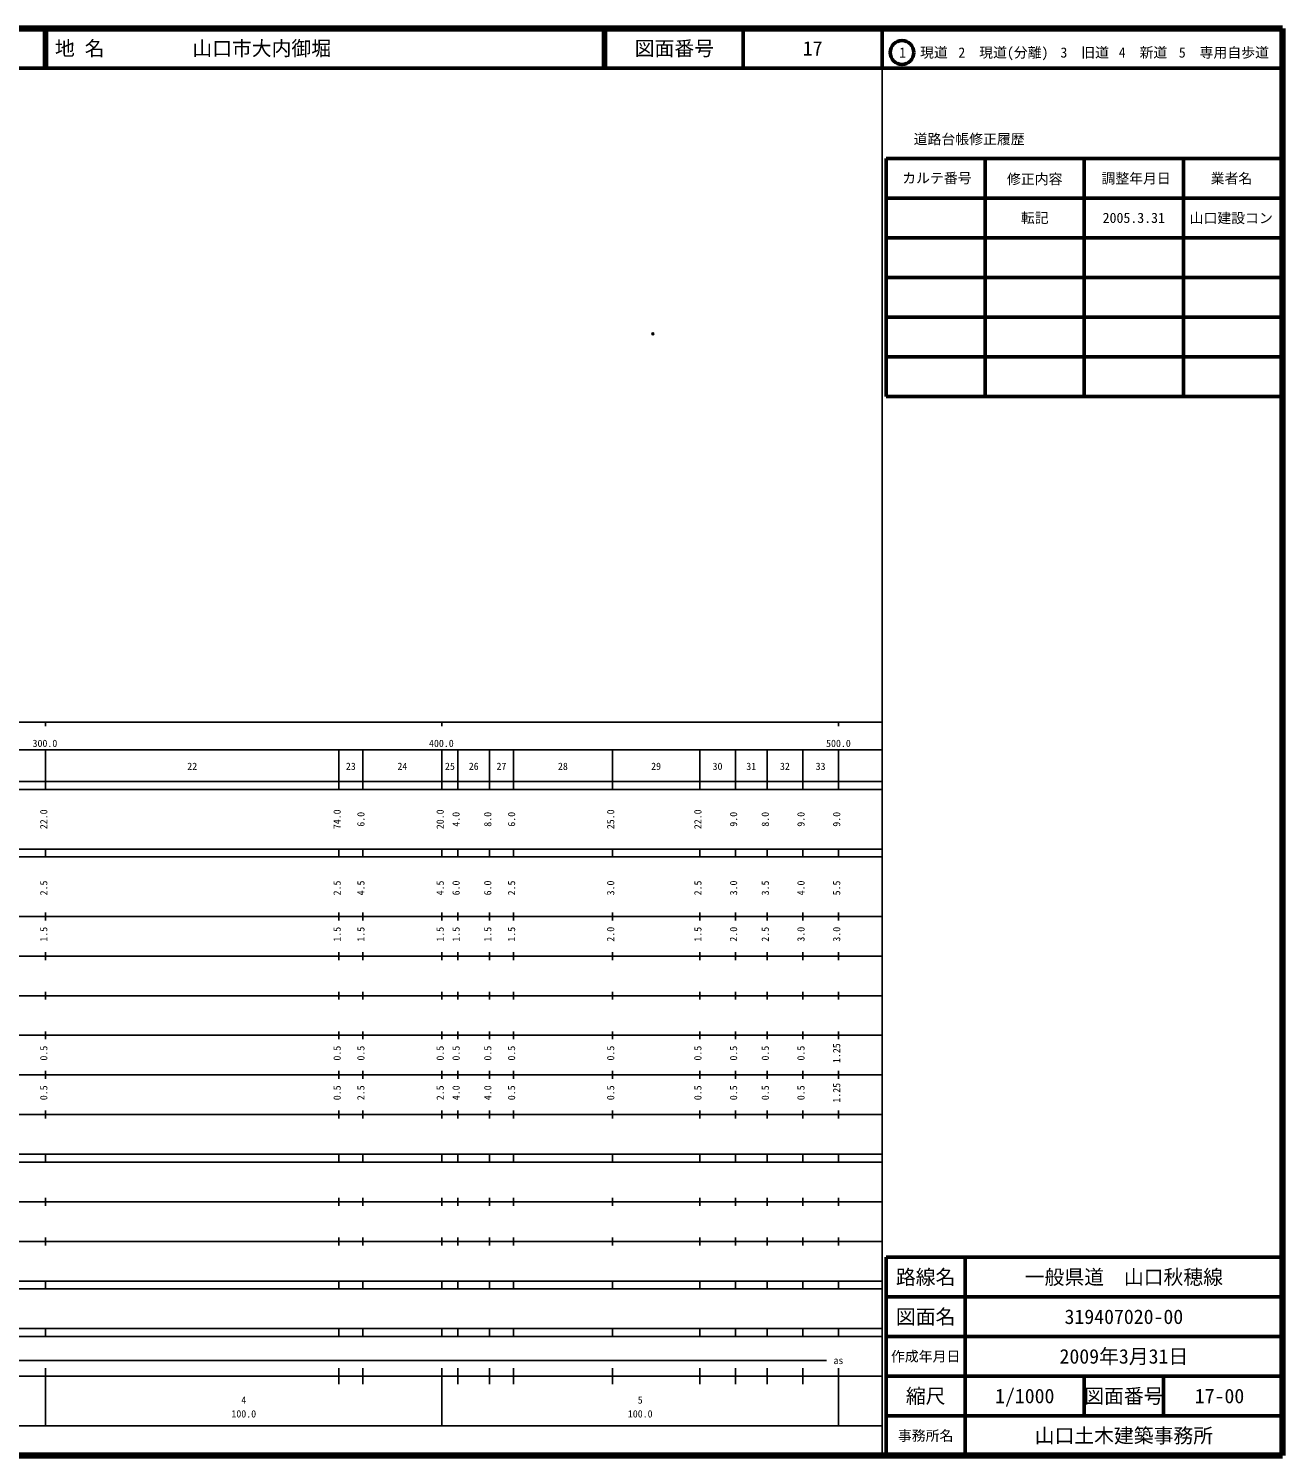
# Model space of a CAD drawing. Units: millimetres on the paper. Extents: x 40 to 680, y 20 to 380.
# Drawn here: x 363.7 to 680, y 20 to 380 of the extents above; entities that cross this region are included whole.
import ezdxf
from ezdxf.enums import TextEntityAlignment as Align

# ---------------------------------------------------------------- set-up
doc = ezdxf.new("R2010")
doc.units = ezdxf.units.MM
doc.header["$PDMODE"] = 32
doc.header["$PDSIZE"] = 0.5
doc.layers.add('M-OTRS', color=6, linetype='Continuous')
doc.layers.add('M-TTL-TXT', color=7, linetype='Continuous')
for name, color, linetype, lineweight in [('M-TTL', 2, 'Continuous', 140), ('M-TTL-BAND', 7, 'Continuous', 25), ('M-TTL-FRAM', 2, 'Continuous', 50), ('M-TTL-LINE', 7, 'Continuous', 50)]:
    doc.layers.add(name, color=color, linetype=linetype, lineweight=lineweight)
doc.styles.add('ＭＳ ゴシック', font='')
doc.styles.get('ＭＳ ゴシック').set_extended_font_data('MS Gothic')

msp = doc.modelspace()

# ---------------------------------------------------------------- linework, layer by layer
at = {"layer": 'M-OTRS'}
msp.add_point((521.212, 303.002), dxfattribs=at)
at = {"layer": 'M-TTL'}
for p, q in [((680, 380), (40, 380)), ((680, 20), (680, 380)), ((40, 20), (680, 20))]:
    msp.add_line(p, q, dxfattribs=at)
at = {"layer": 'M-TTL-BAND'}
for p, q in [((579, 20), (579, 370)), ((40, 205), (579, 205)), ((368, 205), (368, 204)), ((468, 205), (468, 204)), ((568, 205), (568, 204)), ((68, 198), (579, 198)), ((368, 188), (368, 198)), ((442, 188), (442, 198)), ((448, 188), (448, 198)), ((468, 188), (468, 198)), ((472, 188), (472, 198)), ((480, 188), (480, 198)), ((486, 188), (486, 198)), ((511, 188), (511, 198)), ((533, 188), (533, 198)), ((542, 188), (542, 198)), ((550, 188), (550, 198)), ((559, 188), (559, 198)), ((568, 188), (568, 198)), ((40, 190), (579, 190)), ((40, 188), (579, 188)), ((40, 173), (579, 173)), ((368, 171), (368, 173)), ((442, 171), (442, 173)), ((448, 171), (448, 173)), ((468, 171), (468, 173)), ((472, 171), (472, 173)), ((480, 171), (480, 173)), ((486, 171), (486, 173)), ((511, 171), (511, 173)), ((533, 171), (533, 173)), ((542, 171), (542, 173)), ((550, 171), (550, 173)), ((559, 171), (559, 173)), ((568, 171), (568, 173)), ((40, 171), (579, 171)), ((40, 156), (579, 156)), ((368, 155), (368, 157)), ((442, 155), (442, 157)), ((448, 155), (448, 157)), ((468, 155), (468, 157)), ((472, 155), (472, 157)), ((480, 155), (480, 157)), ((486, 155), (486, 157)), ((511, 155), (511, 157)), ((533, 155), (533, 157)), ((542, 155), (542, 157)), ((550, 155), (550, 157)), ((559, 155), (559, 157)), ((568, 155), (568, 157)), ((46, 146), (579, 146)), ((368, 145), (368, 147)), ((442, 145), (442, 147)), ((448, 145), (448, 147)), ((468, 145), (468, 147)), ((472, 145), (472, 147)), ((480, 145), (480, 147)), ((486, 145), (486, 147)), ((511, 145), (511, 147)), ((533, 145), (533, 147)), ((542, 145), (542, 147)), ((550, 145), (550, 147)), ((559, 145), (559, 147)), ((568, 145), (568, 147)), ((368, 135), (368, 137)), ((442, 135), (442, 137)), ((448, 135), (448, 137)), ((468, 135), (468, 137)), ((472, 135), (472, 137)), ((480, 135), (480, 137)), ((486, 135), (486, 137)), ((511, 135), (511, 137)), ((533, 135), (533, 137)), ((542, 135), (542, 137)), ((550, 135), (550, 137)), ((559, 135), (559, 137)), ((568, 135), (568, 137)), ((52, 136), (579, 136)), ((46, 126), (579, 126)), ((368, 125), (368, 127)), ((442, 125), (442, 127)), ((448, 125), (448, 127)), ((468, 125), (468, 127)), ((472, 125), (472, 127)), ((480, 125), (480, 127)), ((486, 125), (486, 127)), ((511, 125), (511, 127)), ((533, 125), (533, 127)), ((542, 125), (542, 127)), ((550, 125), (550, 127)), ((559, 125), (559, 127)), ((568, 125), (568, 127)), ((52, 116), (579, 116)), ((368, 115), (368, 117)), ((442, 115), (442, 117)), ((448, 115), (448, 117)), ((468, 115), (468, 117)), ((472, 115), (472, 117)), ((480, 115), (480, 117)), ((486, 115), (486, 117)), ((511, 115), (511, 117)), ((533, 115), (533, 117)), ((542, 115), (542, 117)), ((550, 115), (550, 117)), ((559, 115), (559, 117)), ((568, 115), (568, 117)), ((46, 106), (579, 106)), ((368, 105), (368, 107)), ((442, 105), (442, 107)), ((448, 105), (448, 107)), ((468, 105), (468, 107)), ((472, 105), (472, 107)), ((480, 105), (480, 107)), ((486, 105), (486, 107)), ((511, 105), (511, 107)), ((533, 105), (533, 107)), ((542, 105), (542, 107)), ((550, 105), (550, 107)), ((559, 105), (559, 107)), ((568, 105), (568, 107)), ((40, 96), (579, 96)), ((40, 94), (579, 94)), ((368, 94), (368, 96)), ((442, 94), (442, 96)), ((448, 94), (448, 96)), ((468, 94), (468, 96)), ((472, 94), (472, 96)), ((480, 94), (480, 96)), ((486, 94), (486, 96)), ((511, 94), (511, 96)), ((533, 94), (533, 96)), ((542, 94), (542, 96)), ((550, 94), (550, 96)), ((559, 94), (559, 96)), ((568, 94), (568, 96)), ((49, 84), (579, 84)), ((368, 83), (368, 85)), ((442, 83), (442, 85)), ((448, 83), (448, 85)), ((468, 83), (468, 85)), ((472, 83), (472, 85)), ((480, 83), (480, 85)), ((486, 83), (486, 85)), ((511, 83), (511, 85)), ((533, 83), (533, 85)), ((542, 83), (542, 85)), ((550, 83), (550, 85)), ((559, 83), (559, 85)), ((568, 83), (568, 85)), ((40, 74), (579, 74)), ((368, 73), (368, 75)), ((442, 73), (442, 75)), ((448, 73), (448, 75)), ((468, 73), (468, 75)), ((472, 73), (472, 75)), ((480, 73), (480, 75)), ((486, 73), (486, 75)), ((511, 73), (511, 75)), ((533, 73), (533, 75)), ((542, 73), (542, 75)), ((550, 73), (550, 75)), ((559, 73), (559, 75)), ((568, 73), (568, 75)), ((40, 64), (579, 64)), ((40, 62), (579, 62)), ((368, 62), (368, 64)), ((442, 62), (442, 64)), ((448, 62), (448, 64)), ((468, 62), (468, 64)), ((472, 62), (472, 64)), ((480, 62), (480, 64)), ((486, 62), (486, 64)), ((511, 62), (511, 64)), ((533, 62), (533, 64)), ((542, 62), (542, 64)), ((550, 62), (550, 64)), ((559, 62), (559, 64)), ((568, 62), (568, 64)), ((40, 52), (579, 52)), ((368, 50), (368, 52)), ((442, 50), (442, 52)), ((448, 50), (448, 52)), ((468, 50), (468, 52)), ((472, 50), (472, 52)), ((480, 50), (480, 52)), ((486, 50), (486, 52)), ((511, 50), (511, 52)), ((533, 50), (533, 52)), ((542, 50), (542, 52)), ((550, 50), (550, 52)), ((559, 50), (559, 52)), ((568, 50), (568, 52)), ((40, 50), (579, 50)), ((71, 44), (565, 44)), ((40, 40), (579, 40)), ((368, 27.5), (368, 42)), ((442, 38), (442, 42)), ((448, 38), (448, 42)), ((468, 27.5), (468, 42)), ((472, 38), (472, 42)), ((480, 38), (480, 42)), ((486, 38), (486, 42)), ((511, 38), (511, 42)), ((533, 38), (533, 42)), ((542, 38), (542, 42)), ((550, 38), (550, 42)), ((559, 38), (559, 42)), ((568, 27.5), (568, 42)), ((68, 27.5), (579, 27.5))]:
    msp.add_line(p, q, dxfattribs=at)
at = {"layer": 'M-TTL-FRAM'}
for p, q in [((580, 347.197), (580, 287.197)), ((580, 347.197), (680, 347.197)), ((580, 287.197), (680, 287.197)), ((680, 70), (580, 70)), ((580, 70), (580, 20))]:
    msp.add_line(p, q, dxfattribs=at)
at = {"layer": 'M-TTL-LINE'}
for p, q in [((367.75, 380), (367.75, 370)), ((368.25, 380), (368.25, 370)), ((508.747, 380), (508.747, 370)), ((509.247, 380), (509.247, 370)), ((543.997, 380), (543.997, 370)), ((579, 380), (579, 370)), ((40, 370), (680, 370)), ((605, 347.197), (605, 287.197)), ((630, 347.197), (630, 287.197)), ((655, 347.197), (655, 287.197)), ((580, 337.197), (680, 337.197)), ((580, 327.197), (680, 327.197)), ((580, 317.197), (680, 317.197)), ((580, 307.197), (680, 307.197)), ((580, 297.197), (680, 297.197)), ((600, 70), (600, 20)), ((680, 60), (580, 60)), ((680, 50), (580, 50)), ((680, 40), (580, 40)), ((630, 40), (630, 30)), ((650, 40), (650, 30)), ((680, 30), (580, 30))]:
    msp.add_line(p, q, dxfattribs=at)
msp.add_circle((584.031, 373.958), 3, dxfattribs=at)

# ---------------------------------------------------------------- texts
at = {"layer": 'M-TTL-BAND', "style": 'ＭＳ ゴシック'}
for s, p in [('300.0', (367.844, 198.195)), ('400.0', (467.844, 198.195)), ('500.0', (568, 198.195)), ('22', (405, 192.405)), ('23', (445, 192.405)), ('24', (458, 192.405)), ('25', (470, 192.405)), ('26', (476, 192.405)), ('27', (483, 192.405)), ('28', (498.5, 192.405)), ('29', (522, 192.405)), ('30', (537.5, 192.405)), ('31', (546, 192.405)), ('32', (554.5, 192.405)), ('33', (563.5, 192.405)), ('as', (568, 42.5)), ('4', (418, 32.523)), ('5', (518, 32.523)), ('100.0', (418, 29.033)), ('100.0', (518, 29.033))]:
    msp.add_text(s, height=1.833, dxfattribs=at).set_placement(p, align=Align.BOTTOM_CENTER)
for s, p in [('22.0', (369, 180.5)), ('74.0', (443, 180.5)), ('6.0', (449, 180.5)), ('20.0', (469, 180.5)), ('4.0', (473, 180.5)), ('8.0', (481, 180.5)), ('6.0', (487, 180.5)), ('25.0', (512, 180.5)), ('22.0', (534, 180.5)), ('9.0', (543, 180.5)), ('8.0', (551, 180.5)), ('9.0', (560, 180.5)), ('9.0', (569, 180.5)), ('2.5', (369, 163.174)), ('2.5', (443, 163.174)), ('4.5', (449, 163.174)), ('4.5', (469, 163.174)), ('6.0', (473, 163.174)), ('6.0', (481, 163.174)), ('2.5', (487, 163.174)), ('3.0', (512, 163.174)), ('2.5', (534, 163.174)), ('3.0', (543, 163.174)), ('3.5', (551, 163.174)), ('4.0', (560, 163.174)), ('5.5', (569, 163.174)), ('1.5', (369, 151.5)), ('1.5', (443, 151.5)), ('1.5', (449, 151.5)), ('1.5', (469, 151.5)), ('1.5', (473, 151.5)), ('1.5', (481, 151.5)), ('1.5', (487, 151.5)), ('2.0', (512, 151.5)), ('1.5', (534, 151.5)), ('2.0', (543, 151.5)), ('2.5', (551, 151.5)), ('3.0', (560, 151.5)), ('3.0', (569, 151.5)), ('0.5', (369, 121.5)), ('0.5', (443, 121.5)), ('0.5', (449, 121.5)), ('0.5', (469, 121.5)), ('0.5', (473, 121.5)), ('0.5', (481, 121.5)), ('0.5', (487, 121.5)), ('0.5', (512, 121.5)), ('0.5', (534, 121.5)), ('0.5', (543, 121.5)), ('0.5', (551, 121.5)), ('0.5', (560, 121.5)), ('1.25', (569, 121.5)), ('0.5', (369, 111.5)), ('0.5', (443, 111.5)), ('2.5', (449, 111.5)), ('2.5', (469, 111.5)), ('4.0', (473, 111.5)), ('4.0', (481, 111.5)), ('0.5', (487, 111.5)), ('0.5', (512, 111.5)), ('0.5', (534, 111.5)), ('0.5', (543, 111.5)), ('0.5', (551, 111.5)), ('0.5', (560, 111.5)), ('1.25', (569, 111.5))]:
    msp.add_text(s, height=1.833, rotation=90, dxfattribs=at).set_placement(p, align=Align.BOTTOM_CENTER)
at = {"layer": 'M-TTL-TXT', "style": 'ＭＳ ゴシック'}
for s, p in [('地 名', (370.38, 375)), ('山口市大内御堀', (405.024, 375))]:
    msp.add_text(s, height=3.666, dxfattribs=at).set_placement(p, align=Align.MIDDLE_LEFT)
for s, height, p in [('図面番号', 3.666, (526.622, 375)), ('17', 3.666, (561.497, 375)), ('1\u3000現道', 2.566, (589.448, 373.958)), ('2\u3000現道(分離)', 2.566, (609.619, 373.958)), ('3\u3000旧道', 2.566, (630.121, 373.958)), ('4\u3000新道', 2.566, (644.824, 373.958)), ('5\u3000専用自歩道', 2.566, (665.228, 373.958)), ('道路台帳修正履歴', 2.566, (600.968, 352.113)), ('カルテ番号', 2.566, (592.839, 342.277)), ('修正内容', 2.566, (617.509, 342.023)), ('調整年月日', 2.566, (643.089, 342.197)), ('業者名', 2.566, (667.134, 342.197)), ('転記', 2.566, (617.5, 332.245)), ('2005.3.31', 2.566, (642.5, 332.245)), ('山口建設コン', 2.566, (667.077, 332.189)), ('路線名', 3.666, (590, 65)), ('路線名', 3.666, (590, 65)), ('一般県道\u3000山口秋穂線', 3.666, (640, 65)), ('図面名', 3.666, (590, 55)), ('図面名', 3.666, (590, 55)), ('319407020-00', 3.666, (640, 55)), ('2009年3月31日', 3.666, (640, 45)), ('作成年月日', 2.566, (590, 45)), ('作成年月日', 2.566, (590, 45)), ('縮尺', 3.666, (590, 35)), ('縮尺', 3.666, (590, 35)), ('1/1000', 3.666, (615, 35)), ('図面番号', 3.666, (640, 35)), ('図面番号', 3.666, (640, 35)), ('17-00', 3.666, (664.125, 35)), ('事務所名', 2.566, (590, 25)), ('事務所名', 2.566, (590, 25)), ('山口土木建築事務所', 3.666, (640, 25))]:
    msp.add_text(s, height=height, dxfattribs=at).set_placement(p, align=Align.MIDDLE_CENTER)

doc.saveas('drawing.dxf')
